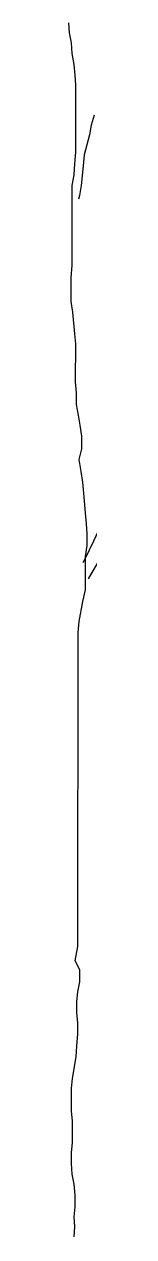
# Model space of a CAD drawing. Header units: inches. Extents: x 350994 to 353538, y 1581369 to 1583842.
# Drawn here: x 351272.73 to 351272.767, y 1583086.18 to 1583088.364 of the extents above; entities that cross this region are included whole.
import ezdxf

# ---------------------------------------------------------------- set-up
doc = ezdxf.new("R2010")
doc.units = ezdxf.units.IN
doc.header["$MEASUREMENT"] = 0
doc.linetypes.add('1', pattern=[0])
doc.layers.add('TREE', color=81, linetype='1')

# ---------------------------------------------------------------- blocks, each defined once
blk = doc.blocks.new('TREE_4')
at = {"color": 94}
for points in [[(-2.9, -31.8), (0, 0), (-2.9, 31.8), (0.1, 63.6), (0.1, 101.2), (-2.8, 135.9), (-8.5, 167.7), (-11.4, 202.4), (-11.3, 237.1), (-8.4, 268.9), (-8.4, 338.3), (-11.2, 370.1), (-11.2, 442.4), (-8.2, 474.2), (3.4, 543.6), (6.3, 578.3), (9.2, 615.8), (9.3, 650.5), (6.4, 685.2), (6.4, 719.9), (9.4, 751.7), (15.2, 783.5), (15.2, 821.1), (0.8, 850), (9.5, 896.3), (10, 1900.6), (12.9, 1935.3), (24.6, 1998.9), (33.3, 2036.5), (33.4, 2143.5), (39.2, 2178.2), (39.2, 2215.8), (36.4, 2247.6), (33.5, 2282.3), (27.8, 2345.9), (24.9, 2380.6), (19.2, 2415.3), (13.4, 2452.9), (22.1, 2487.6), (22.2, 2528), (16.4, 2562.7), (10.7, 2594.5), (4.9, 2629.3), (4.9, 2666.8), (2.1, 2701.5), (2.2, 2823), (-0.7, 2854.8), (-6.4, 2924.2), (-12.1, 2958.9), (-12.1, 3034), (-9.1, 3074.5), (-8.9, 3329), (-3.1, 3363.6), (-0.2, 3398.3), (2.8, 3435.9), (3, 3649.9), (0.1, 3681.7), (-2.8, 3716.4), (-8.5, 3751.1), (-11.4, 3785.8), (-17.1, 3817.6), (-20, 3849.4)], [(60.7, 3554.4), (52, 3522.6), (46.2, 3490.8), (28.8, 3427.2), (25.8, 3392.5), (20, 3328.9), (14.2, 3297.1), (11.3, 3285.6)], [(146.4, 2420.9), (143.5, 2386.3), (129, 2354.5), (111.6, 2322.7), (100, 2288), (88.4, 2256.2), (59.4, 2192.6), (45, 2163.7), (30.5, 2131.9), (24.7, 2123.3)], [(149.1, 2238.8), (128.8, 2204.1), (108.6, 2172.3), (85.4, 2149.2), (70.9, 2120.3), (53.6, 2091.4), (42, 2071.2)]]:
    blk.add_lwpolyline(points, dxfattribs=at)

msp = doc.modelspace()

# ---------------------------------------------------------------- block references
at = {"layer": 'TREE', "lineweight": 5, "xscale": 0.0005632341344607994, "yscale": 0.0005632341490127146, "zscale": 0.0005632341444477617}
msp.add_blockref('TREE_4', (351272.7411, 1583086.198), dxfattribs=at)

doc.saveas('drawing.dxf')
